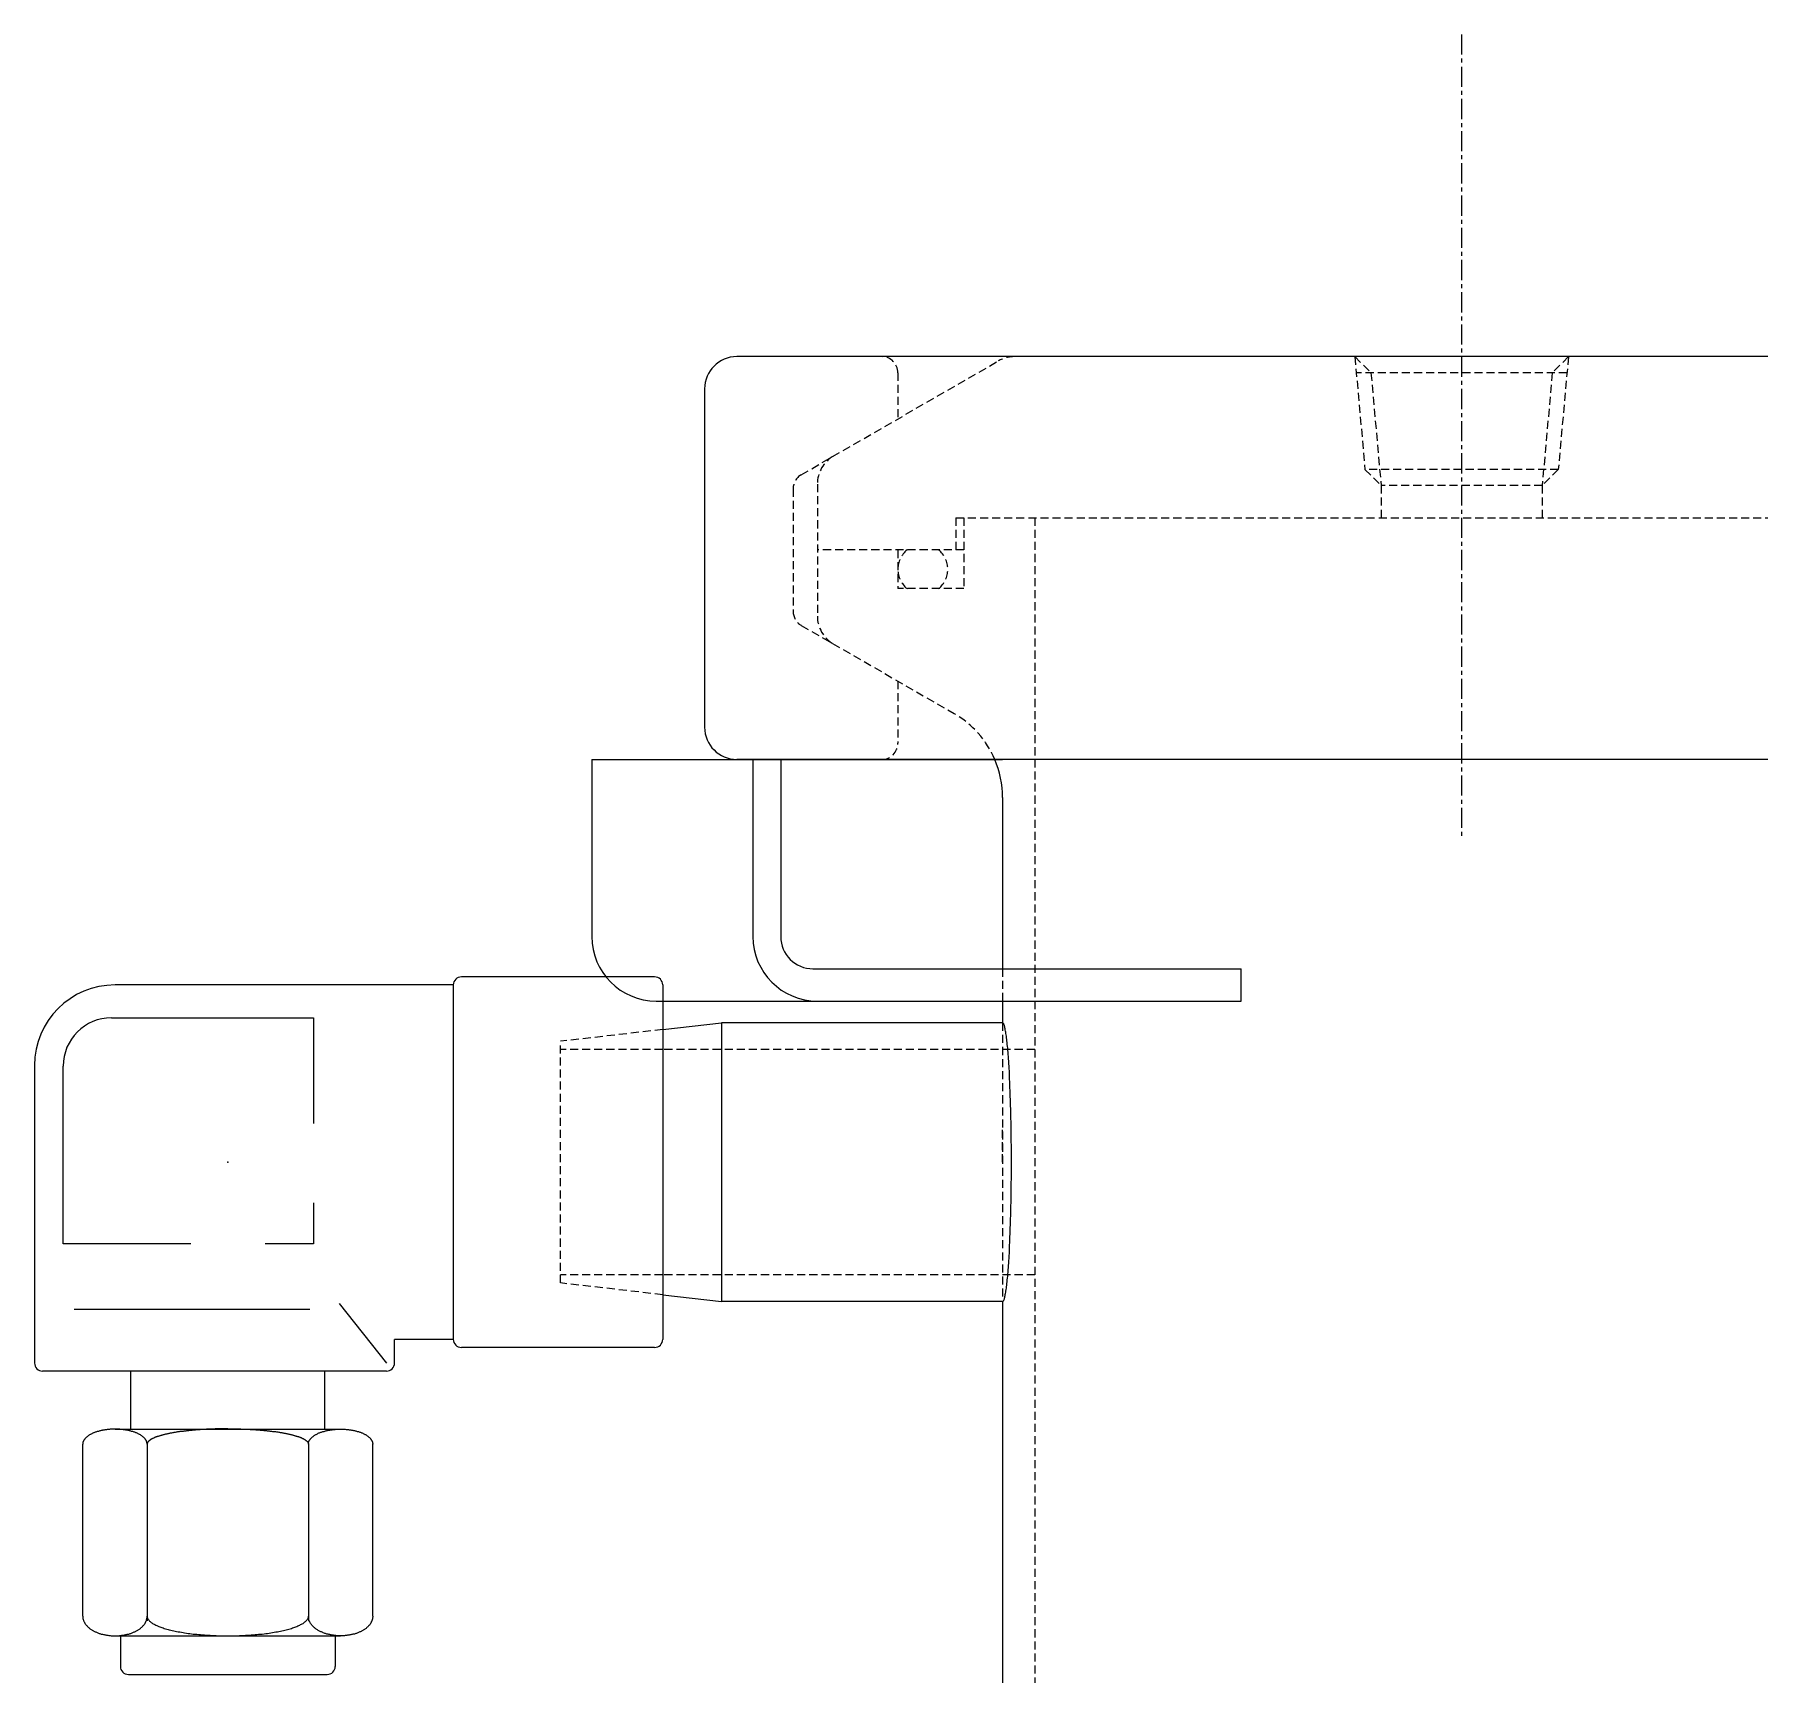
# Model space of a CAD drawing. Extents: x 249 to 869, y 18 to 796.
# Drawn here: x 287.9 to 395, y 343.7 to 445.5 of the extents above; entities that cross this region are included whole.
import ezdxf

# ---------------------------------------------------------------- set-up
doc = ezdxf.new("R2010")
doc.units = 0
doc.linetypes.add('CENTER', pattern=[2, 1.25, -0.25, 0.25, -0.25])
doc.linetypes.add('DASHED', pattern=[0.75, 0.5, -0.25])
doc.layers.get('0').update_dxf_attribs({"linetype": 'CONTINUOUS'})
doc.layers.add('CENTER', color=1, linetype='CENTER')

msp = doc.modelspace()

# ---------------------------------------------------------------- linework, layer by layer
at = {"color": 7, "linetype": 'CONTINUOUS'}
for p, q in [((410.5, 425.52), (331.5, 425.52)), ((340.5, 425.52), (331.5, 425.52)), ((348.73, 425.52), (340.5, 425.52)), ((329.5, 423.52), (329.5, 402.52)), ((322.5, 400.52), (322.5, 389.52)), ((322.5, 400.52), (334.23, 400.52)), ((416.5, 400.52), (331.5, 400.52)), ((331.5, 400.52), (340.5, 400.52)), ((332.5, 400.52), (332.5, 389.52)), ((334.23, 400.52), (334.23, 389.52)), ((340.5, 400.52), (348, 400.52)), ((348, 398.16), (348, 387.52)), ((326.4, 387.02), (314.4, 387.02)), ((336.23, 387.52), (362.81, 387.52)), ((362.81, 385.52), (362.81, 387.52)), ((313.9, 386.52), (292.9, 386.52)), ((313.9, 386.52), (313.9, 364.52)), ((326.9, 386.52), (326.9, 364.52)), ((292.68, 384.48), (305.22, 384.48)), ((305.22, 384.48), (305.22, 377.91)), ((326.5, 385.52), (362.81, 385.52)), ((348, 385.52), (348, 384.17)), ((326.9, 383.75), (330.55, 384.17)), ((348, 384.17), (330.55, 384.17)), ((330.55, 384.17), (330.55, 366.87)), ((287.9, 381.52), (287.9, 363.05)), ((289.68, 370.45), (289.68, 381.48)), ((305.22, 372.99), (305.22, 370.45)), ((297.6, 370.45), (289.68, 370.45)), ((305.22, 370.45), (302.23, 370.45)), ((290.36, 366.4), (305, 366.4)), ((306.81, 366.74), (309.75, 363.05)), ((326.9, 367.29), (330.55, 366.87)), ((348, 366.87), (330.55, 366.87)), ((348, 366.87), (348, 231.83)), ((313.9, 364.52), (310.25, 364.52)), ((310.25, 363.05), (310.25, 364.52)), ((326.4, 364.02), (314.4, 364.02)), ((309.75, 362.55), (288.4, 362.55)), ((293.88, 358.95), (293.88, 362.55)), ((305.92, 358.95), (305.92, 362.55)), ((292.9, 358.95), (306.9, 358.95)), ((290.9, 347.33), (290.9, 358.01)), ((294.89, 358.01), (294.89, 347.04)), ((304.9, 358.01), (304.9, 347.04)), ((308.9, 347.33), (308.9, 358.01)), ((292.9, 346.12), (306.9, 346.12)), ((293.23, 346.12), (293.23, 344.22)), ((306.57, 346.12), (306.57, 344.22)), ((293.73, 343.72), (306.07, 343.72))]:
    msp.add_line(p, q, dxfattribs=at)
at = {"color": 3, "linetype": 'DASHED'}
for p, q in [((335.5, 418.19), (347.73, 425.25)), ((369.87, 425.52), (370.5, 418.52)), ((369.87, 425.52), (370.87, 424.52)), ((383.13, 425.52), (382.13, 424.52)), ((383.13, 425.52), (382.5, 418.52)), ((341.5, 424.52), (341.5, 421.65)), ((383.04, 424.52), (369.96, 424.52)), ((370.87, 424.52), (371.5, 417.52)), ((382.13, 424.52), (381.5, 417.52)), ((370.5, 418.52), (371.5, 417.52)), ((382.5, 418.52), (370.5, 418.52)), ((382.5, 418.52), (381.5, 417.52)), ((335, 417.32), (335, 409.71)), ((336.5, 417.61), (336.5, 409.42)), ((371.5, 417.52), (371.5, 415.52)), ((381.5, 417.52), (371.5, 417.52)), ((381.5, 417.52), (381.5, 415.52)), ((345.1, 415.52), (416.5, 415.52)), ((345.1, 415.52), (345.1, 413.52)), ((345.6, 415.52), (345.6, 411.12)), ((350, 415.52), (350, 203.32)), ((345.6, 413.52), (336.5, 413.52)), ((341.5, 413.52), (341.5, 411.12)), ((345.6, 411.12), (341.5, 411.12)), ((335.5, 408.84), (345, 403.36)), ((341.5, 405.38), (341.5, 401.52)), ((348, 387.52), (348, 385.52)), ((326.9, 383.75), (320.55, 383.02)), ((348, 384.17), (348, 366.87)), ((320.55, 368.02), (320.55, 383.02)), ((326.9, 382.52), (320.55, 382.52)), ((350, 382.52), (326.9, 382.52)), ((348, 375.52), (348, 377.52)), ((326.9, 368.52), (320.55, 368.52)), ((350, 368.52), (326.9, 368.52)), ((326.9, 367.29), (320.55, 368.02))]:
    msp.add_line(p, q, dxfattribs=at)
at = {"color": 7, "linetype": 'CONTINUOUS'}
for points in [[(348, 366.87, 0), (348.01, 366.87, 0), (348.03, 366.88, 0), (348.04, 366.89, 0), (348.06, 366.91, 0), (348.07, 366.93, 0), (348.08, 366.96, 0), (348.1, 366.99, 0), (348.11, 367.03, 0), (348.12, 367.08, 0), (348.13, 367.13, 0), (348.15, 367.18, 0), (348.16, 367.24, 0), (348.17, 367.3, 0), (348.19, 367.37, 0), (348.2, 367.45, 0), (348.21, 367.52, 0), (348.22, 367.61, 0), (348.24, 367.7, 0), (348.25, 367.79, 0), (348.26, 367.89, 0), (348.27, 367.99, 0), (348.28, 368.1, 0), (348.29, 368.21, 0), (348.31, 368.32, 0), (348.32, 368.44, 0), (348.33, 368.57, 0), (348.34, 368.7, 0), (348.35, 368.83, 0), (348.36, 368.97, 0), (348.37, 369.11, 0), (348.38, 369.25, 0), (348.39, 369.4, 0), (348.4, 369.55, 0), (348.41, 369.71, 0), (348.42, 369.87, 0), (348.43, 370.03, 0), (348.43, 370.19, 0), (348.44, 370.36, 0), (348.45, 370.54, 0), (348.46, 370.71, 0), (348.46, 370.89, 0), (348.47, 371.07, 0), (348.48, 371.25, 0), (348.48, 371.44, 0), (348.49, 371.63, 0), (348.5, 371.82, 0), (348.5, 372.01, 0), (348.51, 372.21, 0), (348.51, 372.4, 0), (348.52, 372.6, 0), (348.52, 372.8, 0), (348.53, 373.01, 0), (348.53, 373.21, 0), (348.53, 373.42, 0), (348.54, 373.62, 0), (348.54, 373.83, 0), (348.54, 374.04, 0), (348.54, 374.25, 0), (348.55, 374.46, 0), (348.55, 374.67, 0), (348.55, 374.88, 0), (348.55, 375.09, 0), (348.55, 375.3, 0), (348.55, 375.52, 0), (348.55, 375.73, 0), (348.55, 375.94, 0), (348.55, 376.15, 0), (348.55, 376.36, 0), (348.55, 376.57, 0), (348.54, 376.79, 0), (348.54, 377, 0), (348.54, 377.2, 0), (348.54, 377.41, 0), (348.53, 377.62, 0), (348.53, 377.82, 0), (348.53, 378.03, 0), (348.52, 378.23, 0), (348.52, 378.43, 0), (348.51, 378.63, 0), (348.51, 378.83, 0), (348.5, 379.02, 0), (348.5, 379.21, 0), (348.49, 379.41, 0), (348.48, 379.59, 0), (348.48, 379.78, 0), (348.47, 379.96, 0), (348.46, 380.14, 0), (348.46, 380.32, 0), (348.45, 380.5, 0), (348.44, 380.67, 0), (348.43, 380.84, 0), (348.43, 381, 0), (348.42, 381.17, 0), (348.41, 381.33, 0), (348.4, 381.48, 0), (348.39, 381.63, 0), (348.38, 381.78, 0), (348.37, 381.93, 0), (348.36, 382.07, 0), (348.35, 382.2, 0), (348.34, 382.34, 0), (348.33, 382.46, 0), (348.32, 382.59, 0), (348.31, 382.71, 0), (348.29, 382.82, 0), (348.28, 382.94, 0), (348.27, 383.04, 0), (348.26, 383.14, 0), (348.25, 383.24, 0), (348.24, 383.34, 0), (348.22, 383.42, 0), (348.21, 383.51, 0), (348.2, 383.59, 0), (348.19, 383.66, 0), (348.17, 383.73, 0), (348.16, 383.79, 0), (348.15, 383.85, 0), (348.13, 383.91, 0), (348.12, 383.96, 0), (348.11, 384, 0), (348.1, 384.04, 0), (348.08, 384.07, 0), (348.07, 384.1, 0), (348.06, 384.12, 0), (348.04, 384.14, 0), (348.03, 384.16, 0), (348.01, 384.16, 0), (348, 384.17, 0)], [(294.89, 358.01, 0), (294.89, 358.04, 0), (294.89, 358.06, 0), (294.89, 358.08, 0), (294.88, 358.1, 0), (294.88, 358.13, 0), (294.87, 358.15, 0), (294.86, 358.17, 0), (294.86, 358.19, 0), (294.85, 358.22, 0), (294.83, 358.24, 0), (294.82, 358.26, 0), (294.81, 358.28, 0), (294.79, 358.31, 0), (294.78, 358.33, 0), (294.76, 358.35, 0), (294.74, 358.37, 0), (294.72, 358.39, 0), (294.7, 358.41, 0), (294.68, 358.43, 0), (294.66, 358.45, 0), (294.63, 358.47, 0), (294.61, 358.49, 0), (294.58, 358.51, 0), (294.56, 358.53, 0), (294.53, 358.55, 0), (294.5, 358.57, 0), (294.47, 358.59, 0), (294.44, 358.61, 0), (294.41, 358.62, 0), (294.38, 358.64, 0), (294.34, 358.66, 0), (294.31, 358.67, 0), (294.27, 358.69, 0), (294.24, 358.71, 0), (294.2, 358.72, 0), (294.16, 358.74, 0), (294.12, 358.75, 0), (294.09, 358.76, 0), (294.05, 358.78, 0), (294.01, 358.79, 0), (293.96, 358.8, 0), (293.92, 358.81, 0), (293.88, 358.83, 0), (293.84, 358.84, 0), (293.79, 358.85, 0), (293.75, 358.86, 0), (293.71, 358.87, 0), (293.66, 358.88, 0), (293.62, 358.88, 0), (293.57, 358.89, 0), (293.52, 358.9, 0), (293.48, 358.91, 0), (293.43, 358.91, 0), (293.38, 358.92, 0), (293.33, 358.93, 0), (293.29, 358.93, 0), (293.24, 358.93, 0), (293.19, 358.94, 0), (293.14, 358.94, 0), (293.09, 358.94, 0), (293.04, 358.94, 0), (292.99, 358.95, 0), (292.94, 358.95, 0), (292.9, 358.95, 0), (292.85, 358.95, 0), (292.8, 358.95, 0), (292.75, 358.94, 0), (292.7, 358.94, 0), (292.65, 358.94, 0), (292.6, 358.94, 0), (292.56, 358.93, 0), (292.51, 358.93, 0), (292.46, 358.93, 0), (292.41, 358.92, 0), (292.36, 358.91, 0), (292.32, 358.91, 0), (292.27, 358.9, 0), (292.22, 358.89, 0), (292.18, 358.88, 0), (292.13, 358.88, 0), (292.09, 358.87, 0), (292.04, 358.86, 0), (292, 358.85, 0), (291.95, 358.84, 0), (291.91, 358.83, 0), (291.87, 358.81, 0), (291.83, 358.8, 0), (291.79, 358.79, 0), (291.75, 358.78, 0), (291.71, 358.76, 0), (291.67, 358.75, 0), (291.63, 358.74, 0), (291.59, 358.72, 0), (291.56, 358.71, 0), (291.52, 358.69, 0), (291.48, 358.67, 0), (291.45, 358.66, 0), (291.42, 358.64, 0), (291.38, 358.62, 0), (291.35, 358.61, 0), (291.32, 358.59, 0), (291.29, 358.57, 0), (291.26, 358.55, 0), (291.24, 358.53, 0), (291.21, 358.51, 0), (291.18, 358.49, 0), (291.16, 358.47, 0), (291.13, 358.45, 0), (291.11, 358.43, 0), (291.09, 358.41, 0), (291.07, 358.39, 0), (291.05, 358.37, 0), (291.03, 358.35, 0), (291.02, 358.33, 0), (291, 358.31, 0), (290.99, 358.28, 0), (290.97, 358.26, 0), (290.96, 358.24, 0), (290.95, 358.22, 0), (290.94, 358.19, 0), (290.93, 358.17, 0), (290.92, 358.15, 0), (290.91, 358.13, 0), (290.91, 358.1, 0), (290.9, 358.08, 0), (290.9, 358.06, 0), (290.9, 358.04, 0), (290.9, 358.01, 0)], [(299.9, 358.96, 0), (299.84, 358.96, 0), (299.78, 358.96, 0), (299.72, 358.96, 0), (299.66, 358.96, 0), (299.6, 358.96, 0), (299.54, 358.96, 0), (299.48, 358.96, 0), (299.41, 358.96, 0), (299.35, 358.96, 0), (299.29, 358.96, 0), (299.23, 358.96, 0), (299.17, 358.96, 0), (299.11, 358.96, 0), (299.05, 358.95, 0), (298.99, 358.95, 0), (298.93, 358.95, 0), (298.87, 358.95, 0), (298.81, 358.95, 0), (298.75, 358.94, 0), (298.69, 358.94, 0), (298.63, 358.94, 0), (298.58, 358.94, 0), (298.52, 358.93, 0), (298.46, 358.93, 0), (298.4, 358.93, 0), (298.34, 358.92, 0), (298.28, 358.92, 0), (298.23, 358.92, 0), (298.17, 358.91, 0), (298.11, 358.91, 0), (298.05, 358.9, 0), (298, 358.9, 0), (297.94, 358.9, 0), (297.88, 358.89, 0), (297.83, 358.89, 0), (297.77, 358.88, 0), (297.72, 358.88, 0), (297.66, 358.87, 0), (297.61, 358.87, 0), (297.55, 358.86, 0), (297.5, 358.86, 0), (297.45, 358.85, 0), (297.39, 358.85, 0), (297.34, 358.84, 0), (297.29, 358.83, 0), (297.24, 358.83, 0), (297.18, 358.82, 0), (297.13, 358.81, 0), (297.08, 358.81, 0), (297.03, 358.8, 0), (296.98, 358.8, 0), (296.93, 358.79, 0), (296.88, 358.78, 0), (296.83, 358.77, 0), (296.78, 358.77, 0), (296.74, 358.76, 0), (296.69, 358.75, 0), (296.64, 358.74, 0), (296.6, 358.74, 0), (296.55, 358.73, 0), (296.5, 358.72, 0), (296.46, 358.71, 0), (296.41, 358.7, 0), (296.37, 358.7, 0), (296.33, 358.69, 0), (296.28, 358.68, 0), (296.24, 358.67, 0), (296.2, 358.66, 0), (296.16, 358.65, 0), (296.12, 358.64, 0), (296.08, 358.64, 0), (296.04, 358.63, 0), (296, 358.62, 0), (295.96, 358.61, 0), (295.92, 358.6, 0), (295.89, 358.59, 0), (295.85, 358.58, 0), (295.81, 358.57, 0), (295.78, 358.56, 0), (295.74, 358.55, 0), (295.71, 358.54, 0), (295.68, 358.53, 0), (295.64, 358.52, 0), (295.61, 358.51, 0), (295.58, 358.5, 0), (295.55, 358.49, 0), (295.52, 358.48, 0), (295.49, 358.47, 0), (295.46, 358.46, 0), (295.43, 358.45, 0), (295.4, 358.44, 0), (295.38, 358.43, 0), (295.35, 358.42, 0), (295.33, 358.41, 0), (295.3, 358.39, 0), (295.28, 358.38, 0), (295.25, 358.37, 0), (295.23, 358.36, 0), (295.21, 358.35, 0), (295.19, 358.34, 0), (295.17, 358.33, 0), (295.15, 358.32, 0), (295.13, 358.31, 0), (295.11, 358.3, 0), (295.09, 358.28, 0), (295.08, 358.27, 0), (295.06, 358.26, 0), (295.05, 358.25, 0), (295.03, 358.24, 0), (295.02, 358.23, 0), (295, 358.21, 0), (294.99, 358.2, 0), (294.98, 358.19, 0), (294.97, 358.18, 0), (294.96, 358.17, 0), (294.95, 358.15, 0), (294.94, 358.14, 0), (294.93, 358.13, 0), (294.92, 358.12, 0), (294.92, 358.11, 0), (294.91, 358.1, 0), (294.91, 358.08, 0), (294.9, 358.07, 0), (294.9, 358.06, 0), (294.9, 358.05, 0), (294.89, 358.04, 0), (294.89, 358.02, 0), (294.89, 358.01, 0)], [(299.9, 358.96, 0), (299.96, 358.96, 0), (300.02, 358.96, 0), (300.08, 358.96, 0), (300.14, 358.96, 0), (300.2, 358.96, 0), (300.26, 358.96, 0), (300.32, 358.96, 0), (300.38, 358.96, 0), (300.44, 358.96, 0), (300.5, 358.96, 0), (300.57, 358.96, 0), (300.63, 358.96, 0), (300.69, 358.96, 0), (300.75, 358.95, 0), (300.81, 358.95, 0), (300.87, 358.95, 0), (300.93, 358.95, 0), (300.99, 358.95, 0), (301.05, 358.94, 0), (301.11, 358.94, 0), (301.16, 358.94, 0), (301.22, 358.94, 0), (301.28, 358.93, 0), (301.34, 358.93, 0), (301.4, 358.93, 0), (301.46, 358.92, 0), (301.51, 358.92, 0), (301.57, 358.92, 0), (301.63, 358.91, 0), (301.69, 358.91, 0), (301.75, 358.9, 0), (301.8, 358.9, 0), (301.86, 358.9, 0), (301.91, 358.89, 0), (301.97, 358.89, 0), (302.03, 358.88, 0), (302.08, 358.88, 0), (302.14, 358.87, 0), (302.19, 358.87, 0), (302.25, 358.86, 0), (302.3, 358.86, 0), (302.35, 358.85, 0), (302.41, 358.85, 0), (302.46, 358.84, 0), (302.51, 358.83, 0), (302.56, 358.83, 0), (302.62, 358.82, 0), (302.67, 358.81, 0), (302.72, 358.81, 0), (302.77, 358.8, 0), (302.82, 358.8, 0), (302.87, 358.79, 0), (302.92, 358.78, 0), (302.97, 358.77, 0), (303.01, 358.77, 0), (303.06, 358.76, 0), (303.11, 358.75, 0), (303.16, 358.74, 0), (303.2, 358.74, 0), (303.25, 358.73, 0), (303.3, 358.72, 0), (303.34, 358.71, 0), (303.38, 358.7, 0), (303.43, 358.7, 0), (303.47, 358.69, 0), (303.51, 358.68, 0), (303.56, 358.67, 0), (303.6, 358.66, 0), (303.64, 358.65, 0), (303.68, 358.64, 0), (303.72, 358.64, 0), (303.76, 358.63, 0), (303.8, 358.62, 0), (303.84, 358.61, 0), (303.88, 358.6, 0), (303.91, 358.59, 0), (303.95, 358.58, 0), (303.98, 358.57, 0), (304.02, 358.56, 0), (304.05, 358.55, 0), (304.09, 358.54, 0), (304.12, 358.53, 0), (304.15, 358.52, 0), (304.19, 358.51, 0), (304.22, 358.5, 0), (304.25, 358.49, 0), (304.28, 358.48, 0), (304.31, 358.47, 0), (304.34, 358.46, 0), (304.37, 358.45, 0), (304.39, 358.44, 0), (304.42, 358.43, 0), (304.45, 358.42, 0), (304.47, 358.41, 0), (304.5, 358.39, 0), (304.52, 358.38, 0), (304.54, 358.37, 0), (304.57, 358.36, 0), (304.59, 358.35, 0), (304.61, 358.34, 0), (304.63, 358.33, 0), (304.65, 358.32, 0), (304.67, 358.31, 0), (304.69, 358.3, 0), (304.7, 358.28, 0), (304.72, 358.27, 0), (304.74, 358.26, 0), (304.75, 358.25, 0), (304.77, 358.24, 0), (304.78, 358.23, 0), (304.8, 358.21, 0), (304.81, 358.2, 0), (304.82, 358.19, 0), (304.83, 358.18, 0), (304.84, 358.17, 0), (304.85, 358.15, 0), (304.86, 358.14, 0), (304.87, 358.13, 0), (304.87, 358.12, 0), (304.88, 358.11, 0), (304.89, 358.1, 0), (304.89, 358.08, 0), (304.89, 358.07, 0), (304.9, 358.06, 0), (304.9, 358.05, 0), (304.9, 358.04, 0), (304.9, 358.02, 0), (304.9, 358.01, 0)], [(304.9, 358.01, 0), (304.9, 358.04, 0), (304.91, 358.06, 0), (304.91, 358.08, 0), (304.91, 358.1, 0), (304.92, 358.13, 0), (304.93, 358.15, 0), (304.93, 358.17, 0), (304.94, 358.19, 0), (304.95, 358.22, 0), (304.96, 358.24, 0), (304.98, 358.26, 0), (304.99, 358.28, 0), (305.01, 358.31, 0), (305.02, 358.33, 0), (305.04, 358.35, 0), (305.06, 358.37, 0), (305.08, 358.39, 0), (305.1, 358.41, 0), (305.12, 358.43, 0), (305.14, 358.45, 0), (305.16, 358.47, 0), (305.19, 358.49, 0), (305.21, 358.51, 0), (305.24, 358.53, 0), (305.27, 358.55, 0), (305.3, 358.57, 0), (305.33, 358.59, 0), (305.36, 358.61, 0), (305.39, 358.62, 0), (305.42, 358.64, 0), (305.46, 358.66, 0), (305.49, 358.67, 0), (305.52, 358.69, 0), (305.56, 358.71, 0), (305.6, 358.72, 0), (305.63, 358.74, 0), (305.67, 358.75, 0), (305.71, 358.76, 0), (305.75, 358.78, 0), (305.79, 358.79, 0), (305.83, 358.8, 0), (305.88, 358.81, 0), (305.92, 358.83, 0), (305.96, 358.84, 0), (306, 358.85, 0), (306.05, 358.86, 0), (306.09, 358.87, 0), (306.14, 358.88, 0), (306.18, 358.88, 0), (306.23, 358.89, 0), (306.28, 358.9, 0), (306.32, 358.91, 0), (306.37, 358.91, 0), (306.42, 358.92, 0), (306.46, 358.93, 0), (306.51, 358.93, 0), (306.56, 358.93, 0), (306.61, 358.94, 0), (306.66, 358.94, 0), (306.71, 358.94, 0), (306.75, 358.94, 0), (306.8, 358.95, 0), (306.85, 358.95, 0), (306.9, 358.95, 0), (306.95, 358.95, 0), (307, 358.95, 0), (307.05, 358.94, 0), (307.1, 358.94, 0), (307.15, 358.94, 0), (307.19, 358.94, 0), (307.24, 358.93, 0), (307.29, 358.93, 0), (307.34, 358.93, 0), (307.39, 358.92, 0), (307.44, 358.91, 0), (307.48, 358.91, 0), (307.53, 358.9, 0), (307.57, 358.89, 0), (307.62, 358.88, 0), (307.67, 358.88, 0), (307.71, 358.87, 0), (307.76, 358.86, 0), (307.8, 358.85, 0), (307.84, 358.84, 0), (307.89, 358.83, 0), (307.93, 358.81, 0), (307.97, 358.8, 0), (308.01, 358.79, 0), (308.05, 358.78, 0), (308.09, 358.76, 0), (308.13, 358.75, 0), (308.17, 358.74, 0), (308.21, 358.72, 0), (308.24, 358.71, 0), (308.28, 358.69, 0), (308.31, 358.67, 0), (308.35, 358.66, 0), (308.38, 358.64, 0), (308.41, 358.62, 0), (308.45, 358.61, 0), (308.48, 358.59, 0), (308.51, 358.57, 0), (308.54, 358.55, 0), (308.56, 358.53, 0), (308.59, 358.51, 0), (308.62, 358.49, 0), (308.64, 358.47, 0), (308.66, 358.45, 0), (308.69, 358.43, 0), (308.71, 358.41, 0), (308.73, 358.39, 0), (308.75, 358.37, 0), (308.76, 358.35, 0), (308.78, 358.33, 0), (308.8, 358.31, 0), (308.81, 358.28, 0), (308.83, 358.26, 0), (308.84, 358.24, 0), (308.85, 358.22, 0), (308.86, 358.19, 0), (308.87, 358.17, 0), (308.88, 358.15, 0), (308.88, 358.13, 0), (308.89, 358.1, 0), (308.89, 358.08, 0), (308.9, 358.06, 0), (308.9, 358.04, 0), (308.9, 358.01, 0)], [(290.9, 347.33, 0), (290.9, 347.3, 0), (290.9, 347.27, 0), (290.9, 347.24, 0), (290.91, 347.21, 0), (290.91, 347.18, 0), (290.92, 347.15, 0), (290.93, 347.12, 0), (290.94, 347.09, 0), (290.95, 347.06, 0), (290.96, 347.03, 0), (290.97, 347, 0), (290.99, 346.98, 0), (291, 346.95, 0), (291.02, 346.92, 0), (291.03, 346.89, 0), (291.05, 346.86, 0), (291.07, 346.84, 0), (291.09, 346.81, 0), (291.11, 346.78, 0), (291.13, 346.76, 0), (291.16, 346.73, 0), (291.18, 346.7, 0), (291.21, 346.68, 0), (291.24, 346.65, 0), (291.26, 346.63, 0), (291.29, 346.61, 0), (291.32, 346.58, 0), (291.35, 346.56, 0), (291.38, 346.54, 0), (291.42, 346.51, 0), (291.45, 346.49, 0), (291.48, 346.47, 0), (291.52, 346.45, 0), (291.56, 346.43, 0), (291.59, 346.41, 0), (291.63, 346.39, 0), (291.67, 346.37, 0), (291.71, 346.36, 0), (291.75, 346.34, 0), (291.79, 346.32, 0), (291.83, 346.3, 0), (291.87, 346.29, 0), (291.91, 346.27, 0), (291.95, 346.26, 0), (292, 346.25, 0), (292.04, 346.23, 0), (292.09, 346.22, 0), (292.13, 346.21, 0), (292.18, 346.2, 0), (292.22, 346.19, 0), (292.27, 346.18, 0), (292.32, 346.17, 0), (292.36, 346.16, 0), (292.41, 346.15, 0), (292.46, 346.15, 0), (292.51, 346.14, 0), (292.56, 346.13, 0), (292.6, 346.13, 0), (292.65, 346.12, 0), (292.7, 346.12, 0), (292.75, 346.12, 0), (292.8, 346.12, 0), (292.85, 346.12, 0), (292.9, 346.12, 0), (292.94, 346.12, 0), (292.99, 346.12, 0), (293.04, 346.12, 0), (293.09, 346.12, 0), (293.14, 346.12, 0), (293.19, 346.13, 0), (293.24, 346.13, 0), (293.29, 346.14, 0), (293.33, 346.15, 0), (293.38, 346.15, 0), (293.43, 346.16, 0), (293.48, 346.17, 0), (293.52, 346.18, 0), (293.57, 346.19, 0), (293.62, 346.2, 0), (293.66, 346.21, 0), (293.71, 346.22, 0), (293.75, 346.23, 0), (293.79, 346.25, 0), (293.84, 346.26, 0), (293.88, 346.27, 0), (293.92, 346.29, 0), (293.96, 346.3, 0), (294.01, 346.32, 0), (294.05, 346.34, 0), (294.09, 346.36, 0), (294.12, 346.37, 0), (294.16, 346.39, 0), (294.2, 346.41, 0), (294.24, 346.43, 0), (294.27, 346.45, 0), (294.31, 346.47, 0), (294.34, 346.49, 0), (294.38, 346.51, 0), (294.41, 346.54, 0), (294.44, 346.56, 0), (294.47, 346.58, 0), (294.5, 346.61, 0), (294.53, 346.63, 0), (294.56, 346.65, 0), (294.58, 346.68, 0), (294.61, 346.7, 0), (294.63, 346.73, 0), (294.66, 346.76, 0), (294.68, 346.78, 0), (294.7, 346.81, 0), (294.72, 346.84, 0), (294.74, 346.86, 0), (294.76, 346.89, 0), (294.78, 346.92, 0), (294.79, 346.95, 0), (294.81, 346.98, 0), (294.82, 347, 0), (294.83, 347.03, 0), (294.85, 347.06, 0), (294.86, 347.09, 0), (294.86, 347.12, 0), (294.87, 347.15, 0), (294.88, 347.18, 0), (294.88, 347.21, 0), (294.89, 347.24, 0), (294.89, 347.27, 0), (294.89, 347.3, 0), (294.89, 347.33, 0)], [(294.89, 347.33, 0), (294.89, 347.3, 0), (294.9, 347.27, 0), (294.91, 347.24, 0), (294.92, 347.21, 0), (294.93, 347.18, 0), (294.95, 347.15, 0), (294.97, 347.12, 0), (294.99, 347.09, 0), (295.01, 347.06, 0), (295.04, 347.03, 0), (295.07, 347, 0), (295.11, 346.98, 0), (295.15, 346.95, 0), (295.19, 346.92, 0), (295.23, 346.89, 0), (295.27, 346.86, 0), (295.32, 346.84, 0), (295.37, 346.81, 0), (295.43, 346.78, 0), (295.49, 346.76, 0), (295.54, 346.73, 0), (295.61, 346.7, 0), (295.67, 346.68, 0), (295.74, 346.65, 0), (295.81, 346.63, 0), (295.88, 346.61, 0), (295.95, 346.58, 0), (296.03, 346.56, 0), (296.11, 346.54, 0), (296.19, 346.51, 0), (296.27, 346.49, 0), (296.36, 346.47, 0), (296.45, 346.45, 0), (296.54, 346.43, 0), (296.63, 346.41, 0), (296.72, 346.39, 0), (296.82, 346.37, 0), (296.92, 346.36, 0), (297.02, 346.34, 0), (297.12, 346.32, 0), (297.22, 346.3, 0), (297.33, 346.29, 0), (297.43, 346.27, 0), (297.54, 346.26, 0), (297.65, 346.25, 0), (297.76, 346.23, 0), (297.87, 346.22, 0), (297.98, 346.21, 0), (298.1, 346.2, 0), (298.21, 346.19, 0), (298.33, 346.18, 0), (298.45, 346.17, 0), (298.56, 346.16, 0), (298.68, 346.15, 0), (298.8, 346.15, 0), (298.92, 346.14, 0), (299.04, 346.13, 0), (299.17, 346.13, 0), (299.29, 346.12, 0), (299.41, 346.12, 0), (299.53, 346.12, 0), (299.65, 346.12, 0), (299.78, 346.12, 0), (299.9, 346.12, 0), (300.02, 346.12, 0), (300.14, 346.12, 0), (300.27, 346.12, 0), (300.39, 346.12, 0), (300.51, 346.12, 0), (300.63, 346.13, 0), (300.75, 346.13, 0), (300.88, 346.14, 0), (301, 346.15, 0), (301.12, 346.15, 0), (301.23, 346.16, 0), (301.35, 346.17, 0), (301.47, 346.18, 0), (301.59, 346.19, 0), (301.7, 346.2, 0), (301.81, 346.21, 0), (301.93, 346.22, 0), (302.04, 346.23, 0), (302.15, 346.25, 0), (302.26, 346.26, 0), (302.37, 346.27, 0), (302.47, 346.29, 0), (302.58, 346.3, 0), (302.68, 346.32, 0), (302.78, 346.34, 0), (302.88, 346.36, 0), (302.98, 346.37, 0), (303.07, 346.39, 0), (303.17, 346.41, 0), (303.26, 346.43, 0), (303.35, 346.45, 0), (303.44, 346.47, 0), (303.52, 346.49, 0), (303.61, 346.51, 0), (303.69, 346.54, 0), (303.77, 346.56, 0), (303.85, 346.58, 0), (303.92, 346.61, 0), (303.99, 346.63, 0), (304.06, 346.65, 0), (304.13, 346.68, 0), (304.19, 346.7, 0), (304.25, 346.73, 0), (304.31, 346.76, 0), (304.37, 346.78, 0), (304.42, 346.81, 0), (304.48, 346.84, 0), (304.52, 346.86, 0), (304.57, 346.89, 0), (304.61, 346.92, 0), (304.65, 346.95, 0), (304.69, 346.98, 0), (304.72, 347, 0), (304.75, 347.03, 0), (304.78, 347.06, 0), (304.81, 347.09, 0), (304.83, 347.12, 0), (304.85, 347.15, 0), (304.87, 347.18, 0), (304.88, 347.21, 0), (304.89, 347.24, 0), (304.9, 347.27, 0), (304.9, 347.3, 0), (304.9, 347.33, 0)], [(308.9, 347.33, 0), (308.9, 347.3, 0), (308.9, 347.27, 0), (308.89, 347.24, 0), (308.89, 347.21, 0), (308.88, 347.18, 0), (308.88, 347.15, 0), (308.87, 347.12, 0), (308.86, 347.09, 0), (308.85, 347.06, 0), (308.84, 347.03, 0), (308.83, 347, 0), (308.81, 346.98, 0), (308.8, 346.95, 0), (308.78, 346.92, 0), (308.76, 346.89, 0), (308.75, 346.86, 0), (308.73, 346.84, 0), (308.71, 346.81, 0), (308.69, 346.78, 0), (308.66, 346.76, 0), (308.64, 346.73, 0), (308.62, 346.7, 0), (308.59, 346.68, 0), (308.56, 346.65, 0), (308.54, 346.63, 0), (308.51, 346.61, 0), (308.48, 346.58, 0), (308.45, 346.56, 0), (308.41, 346.54, 0), (308.38, 346.51, 0), (308.35, 346.49, 0), (308.31, 346.47, 0), (308.28, 346.45, 0), (308.24, 346.43, 0), (308.21, 346.41, 0), (308.17, 346.39, 0), (308.13, 346.37, 0), (308.09, 346.36, 0), (308.05, 346.34, 0), (308.01, 346.32, 0), (307.97, 346.3, 0), (307.93, 346.29, 0), (307.89, 346.27, 0), (307.84, 346.26, 0), (307.8, 346.25, 0), (307.76, 346.23, 0), (307.71, 346.22, 0), (307.67, 346.21, 0), (307.62, 346.2, 0), (307.57, 346.19, 0), (307.53, 346.18, 0), (307.48, 346.17, 0), (307.44, 346.16, 0), (307.39, 346.15, 0), (307.34, 346.15, 0), (307.29, 346.14, 0), (307.24, 346.13, 0), (307.19, 346.13, 0), (307.15, 346.12, 0), (307.1, 346.12, 0), (307.05, 346.12, 0), (307, 346.12, 0), (306.95, 346.12, 0), (306.9, 346.12, 0), (306.85, 346.12, 0), (306.8, 346.12, 0), (306.75, 346.12, 0), (306.71, 346.12, 0), (306.66, 346.12, 0), (306.61, 346.13, 0), (306.56, 346.13, 0), (306.51, 346.14, 0), (306.46, 346.15, 0), (306.42, 346.15, 0), (306.37, 346.16, 0), (306.32, 346.17, 0), (306.28, 346.18, 0), (306.23, 346.19, 0), (306.18, 346.2, 0), (306.14, 346.21, 0), (306.09, 346.22, 0), (306.05, 346.23, 0), (306, 346.25, 0), (305.96, 346.26, 0), (305.92, 346.27, 0), (305.88, 346.29, 0), (305.83, 346.3, 0), (305.79, 346.32, 0), (305.75, 346.34, 0), (305.71, 346.36, 0), (305.67, 346.37, 0), (305.63, 346.39, 0), (305.6, 346.41, 0), (305.56, 346.43, 0), (305.52, 346.45, 0), (305.49, 346.47, 0), (305.46, 346.49, 0), (305.42, 346.51, 0), (305.39, 346.54, 0), (305.36, 346.56, 0), (305.33, 346.58, 0), (305.3, 346.61, 0), (305.27, 346.63, 0), (305.24, 346.65, 0), (305.21, 346.68, 0), (305.19, 346.7, 0), (305.16, 346.73, 0), (305.14, 346.76, 0), (305.12, 346.78, 0), (305.1, 346.81, 0), (305.08, 346.84, 0), (305.06, 346.86, 0), (305.04, 346.89, 0), (305.02, 346.92, 0), (305.01, 346.95, 0), (304.99, 346.98, 0), (304.98, 347, 0), (304.96, 347.03, 0), (304.95, 347.06, 0), (304.94, 347.09, 0), (304.93, 347.12, 0), (304.93, 347.15, 0), (304.92, 347.18, 0), (304.91, 347.21, 0), (304.91, 347.24, 0), (304.91, 347.27, 0), (304.9, 347.3, 0), (304.9, 347.33, 0)]]:
    msp.add_polyline3d(points, dxfattribs=at)
for centre, radius, start, end in [((331.5, 423.52), 2, 90, 180), ((331.5, 402.52), 2, 180, 270), ((342, 398.16), 6, 0, 23.0959), ((342, 398.16), 6, 0, 23.0959), ((326.5, 389.52), 4, 180, 270), ((336.5, 389.52), 4, 180, 270), ((336.23, 389.52), 2, 180, 270), ((314.4, 386.52), 0.5, 90, 180), ((326.4, 386.52), 0.5, 0, 90), ((292.9, 381.52), 5, 90, 180), ((292.68, 381.48), 3, 90, 180), ((314.4, 364.52), 0.5, 180, 270), ((326.4, 364.52), 0.5, 270, 0), ((288.4, 363.05), 0.5, 180, 270), ((309.75, 363.05), 0.5, 270, 0), ((293.73, 344.22), 0.5, 180, 270), ((306.07, 344.22), 0.5, 270, 0)]:
    msp.add_arc(centre, radius, start, end, dxfattribs=at)
at = {"color": 3, "linetype": 'DASHED'}
for centre, radius, start, end in [((340.5, 424.52), 1, 0, 90), ((348.73, 423.52), 2, 90, 120), ((338.5, 417.61), 2, 120, 180), ((336, 417.32), 1, 120, 180), ((343.05, 412.32), 1.55, 129.268, 230.732), ((343.05, 412.32), 1.55, 309.268, 50.732), ((336, 409.71), 1, 180, 240), ((338.5, 409.42), 2, 180, 240), ((342, 398.16), 6, 23.0959, 60), ((340.5, 401.52), 1, 270, 0)]:
    msp.add_arc(centre, radius, start, end, dxfattribs=at)
at = {"color": 7, "linetype": 'CONTINUOUS'}
msp.add_point((299.9, 375.52), dxfattribs=at)
at = {"layer": 'CENTER', "color": 1, "linetype": 'CENTER'}
msp.add_line((376.5, 445.52), (376.5, 395.52), dxfattribs=at)
msp.add_line((376.5, 445.52), (376.5, 395.52), dxfattribs=at)

doc.saveas('drawing.dxf')
